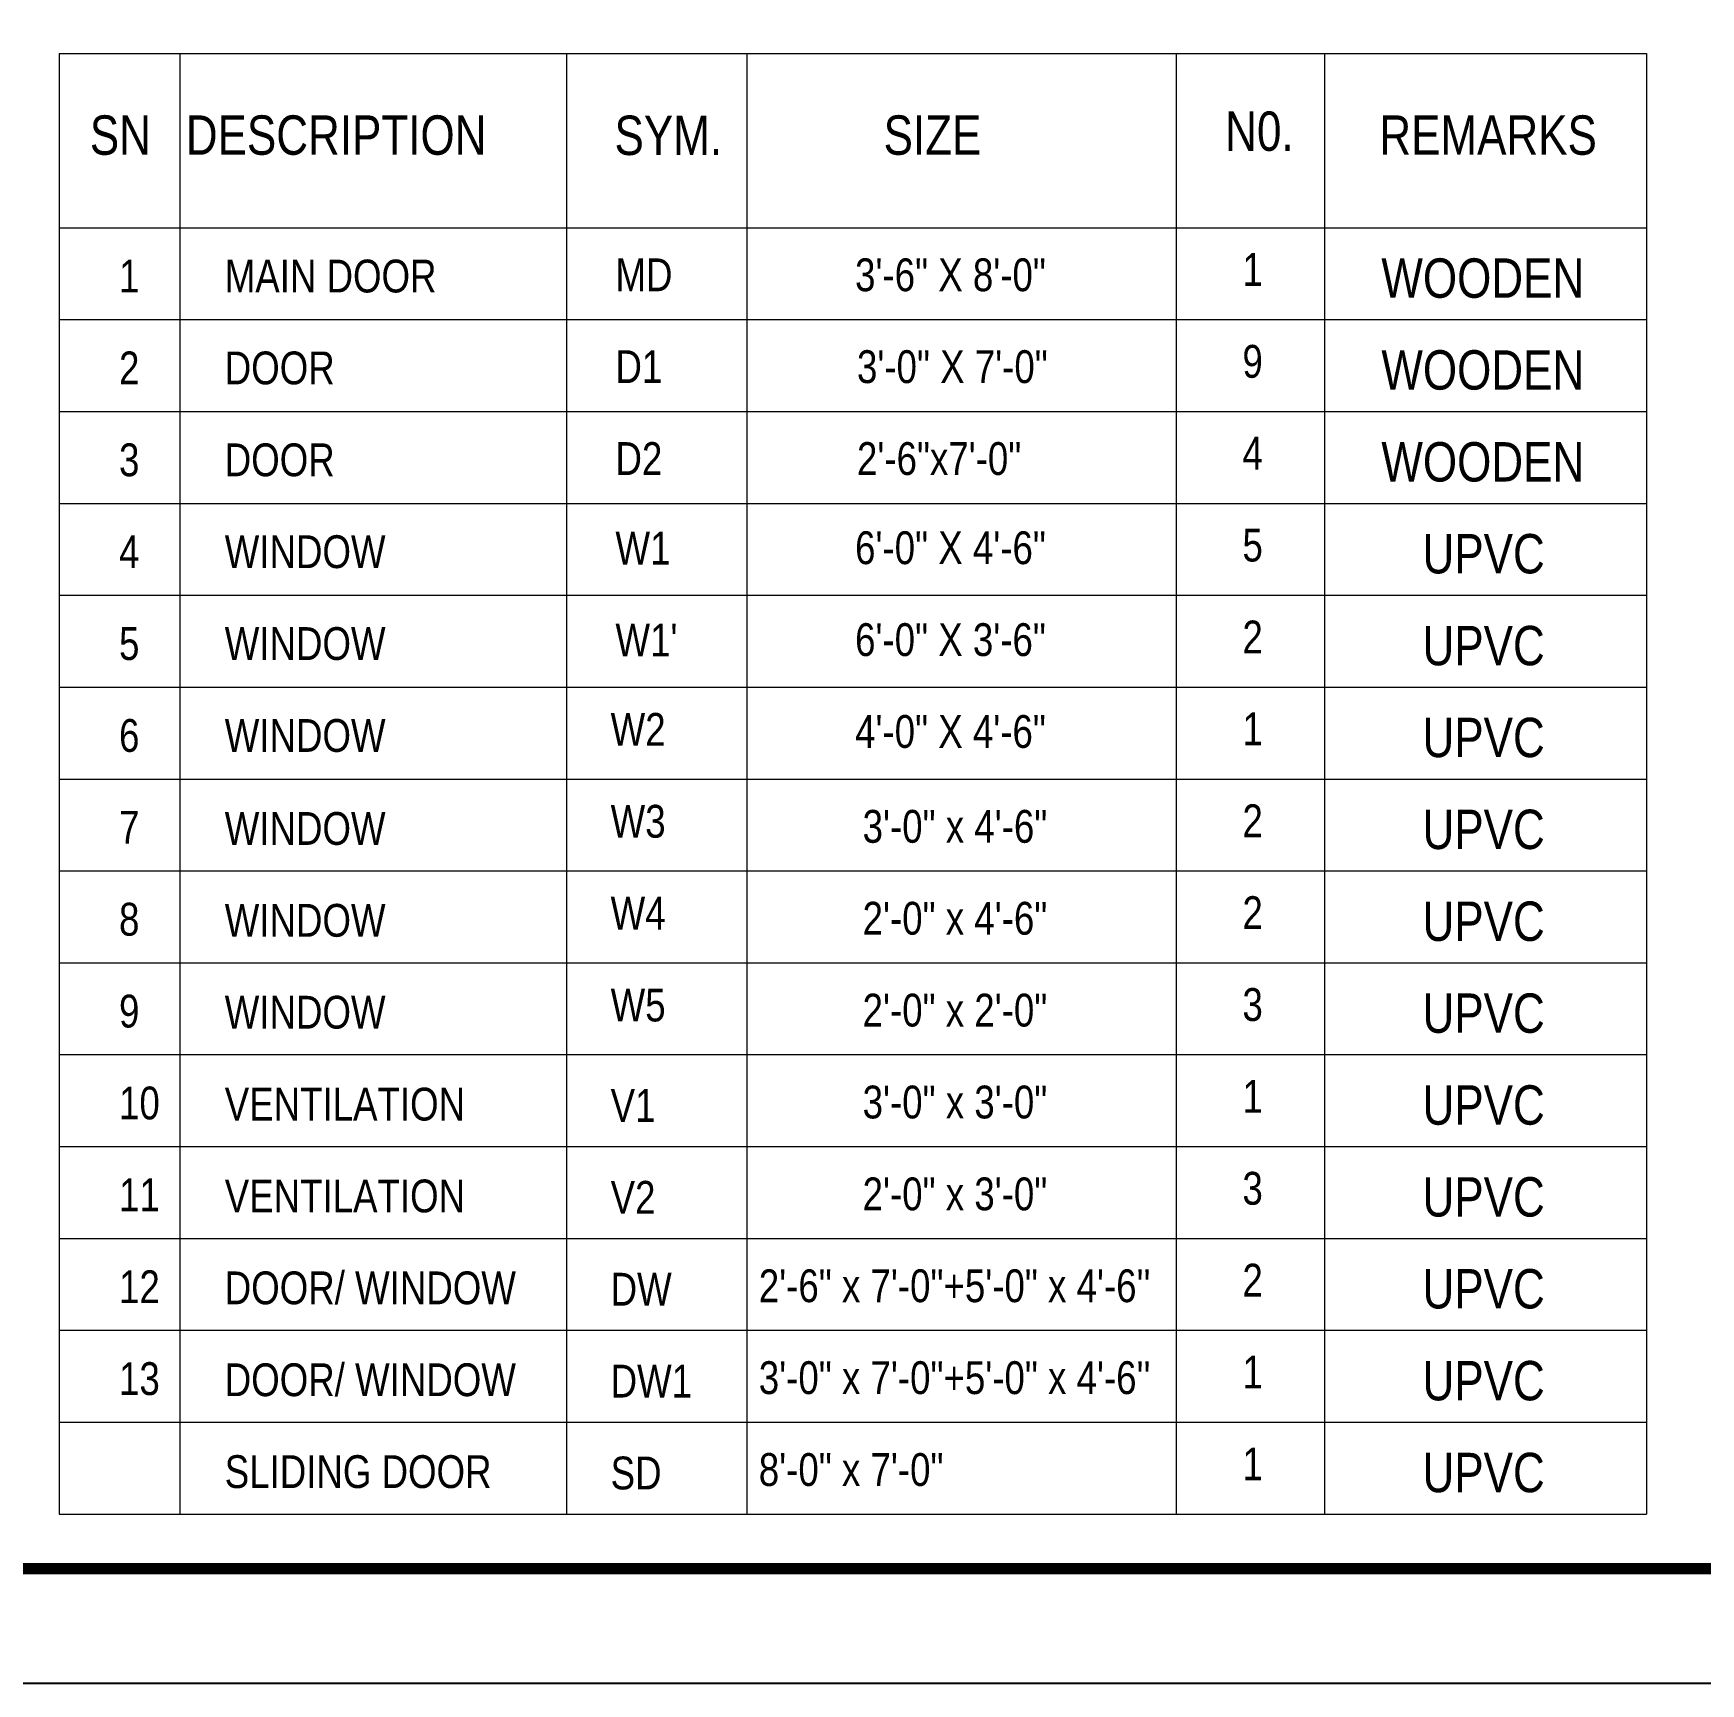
# Model space of a CAD drawing. Header units: inches. Extents: x 137851 to 141026, y -21374 to -19129.
# Drawn here: x 139789 to 140485, y -21374 to -20684 of the extents above; entities that cross this region are included whole.
import ezdxf

# ---------------------------------------------------------------- set-up
doc = ezdxf.new("R2010")
doc.units = ezdxf.units.IN
doc.header["$LTSCALE"] = 0.5
doc.header["$MEASUREMENT"] = 0
doc.layers.add('annotate', color=7, linetype='Continuous', lineweight=9)
doc.styles.add('DIM', font='arial.ttf', dxfattribs={"width": 0.8})

msp = doc.modelspace()

# ---------------------------------------------------------------- linework, layer by layer
msp.add_lwpolyline([(137851.27, -21373.73), (137851.27, -19128.69), (141026.08, -19128.69), (141026.08, -21373.73)], close=True)
at = {"const_width": 4.8}
msp.add_lwpolyline([(140978.08, -21325.73), (140978.08, -19176.69), (137995.27, -19176.69), (137995.27, -21325.73)], close=True, dxfattribs=at)
at = {"layer": 'annotate'}
for p, q in [((139799.52, -20692.86), (139799.52, -21302.9)), ((139799.52, -20692.86), (140462.77, -20692.86)), ((139850.06, -20692.86), (139850.06, -21302.9)), ((140011.58, -20692.86), (140011.58, -21302.9)), ((140086.85, -20692.86), (140086.85, -21302.9)), ((140266.28, -20692.86), (140266.28, -21302.9)), ((140328.33, -20692.86), (140328.33, -21302.9)), ((140462.77, -20692.86), (140462.77, -21302.9)), ((139799.52, -20765.61), (140462.77, -20765.61)), ((139799.52, -20803.99), (140462.77, -20803.99)), ((139799.52, -20842.37), (140462.77, -20842.37)), ((139799.52, -20880.74), (140462.77, -20880.74)), ((139799.52, -20919.12), (140462.77, -20919.12)), ((139799.52, -20957.5), (140462.77, -20957.5)), ((139799.52, -20995.88), (140462.77, -20995.88)), ((139799.52, -21034.26), (140462.77, -21034.26)), ((139799.52, -21072.63), (140462.77, -21072.63)), ((139799.52, -21111.01), (140462.77, -21111.01)), ((139799.52, -21149.39), (140462.77, -21149.39)), ((139799.52, -21187.77), (140462.77, -21187.77)), ((139799.52, -21226.14), (140462.77, -21226.14)), ((139799.52, -21264.52), (140462.77, -21264.52)), ((139799.52, -21302.9), (140462.77, -21302.9))]:
    msp.add_line(p, q, dxfattribs=at)

# ---------------------------------------------------------------- texts
at = {"layer": 'annotate', "style": 'DIM'}
for s, insert, char_height, attachment_point in [('{\\fArial|b0|i0|c0|p34;N0.}', (140286.79, -20717.06), 16.4476, 1), ('{\\fArial|b0|i0|c0|p34;SN}', (139812.4, -20718.69), 16.4476, 1), ('{\\fArial|b0|i0|c0|p34;DESCRIPTION}', (139852.5, -20718.69), 16.4476, 1), ('{\\fArial|b0|i0|c0|p34;SYM.}', (140031.63, -20718.79), 16.4476, 1), ('{\\fArial|b0|i0|c0|p34;SIZE}', (140144.06, -20718.69), 16.4476, 1), ('{\\fArial|b0|i0|c0|p34;REMARKS}', (140351.2, -20718.69), 16.4476, 1), ('{\\fArial|b0|i0|c0|p34;1}', (139824.6, -20778.94), 13.7063, 1), ('MAIN DOOR ', (139868.76, -20778.94), 13.706, 1), ('MD', (140032.02, -20778.42), 13.706, 1), ('3\'-6" X 8\'-0"', (140132.14, -20778.42), 13.7063, 1), ('1', (140293.99, -20776.2), 13.71, 1), ('{\\fArial|b0|i0|c0|p34;WOODEN}', (140352.04, -20778.42), 16.4476, 1), ('9', (140293.99, -20814.57), 13.71, 1), ('{\\fArial|b0|i0|c0|p34;2}', (139824.6, -20817.32), 13.7063, 1), ('{\\fArial|b0|i0|c0|p34;DOOR }', (139868.76, -20817.32), 13.7063, 1), ('D1', (140032.02, -20816.79), 13.706, 1), ('3\'-0" X 7\'-0"', (140132.93, -20816.79), 13.7063, 1), ('{\\fArial|b0|i0|c0|p34;WOODEN}', (140352.04, -20816.79), 16.4476, 1), ('{\\fArial|b0|i0|c0|p34;3}', (139824.6, -20855.7), 13.7063, 1), ('{\\fArial|b0|i0|c0|p34;DOOR }', (139868.76, -20855.7), 13.7063, 1), ('D2', (140032.02, -20855.17), 13.706, 1), ('2\'-6"x7\'-0"', (140132.93, -20855.17), 13.7063, 1), ('{\\fArial|b0|i0|c0|p34;WOODEN}', (140352.04, -20855.17), 16.4476, 1), ('6\'-0" X 4\'-6"', (140132.14, -20906.32), 13.7063, 7), ('5', (140293.99, -20891.33), 13.71, 1), ('{\\fArial|b0|i0|c0|p34;4}', (139824.6, -20894.07), 13.7063, 1), ('WINDOW ', (139868.76, -20894.07), 13.706, 1), ('W1', (140032.02, -20906.32), 13.706, 7), ('UPVC', (140369.24, -20893.55), 16.448, 1), ('{\\fArial|b0|i0|c0|p34;5}', (139824.6, -20932.45), 13.7063, 1), ('WINDOW ', (139868.76, -20932.45), 13.706, 1), ("W1'", (140032.02, -20944.7), 13.706, 7), ('6\'-0" X 3\'-6"', (140132.14, -20944.7), 13.7063, 7), ('2', (140293.99, -20929.71), 13.71, 1), ('UPVC', (140369.24, -20931.93), 16.448, 1), ('W2', (140030, -20968.3), 13.706, 1), ('4\'-0" X 4\'-6"', (140132.14, -20983.07), 13.7063, 7), ('{\\fArial|b0|i0|c0|p34;1}', (140293.99, -20968.08), 13.7063, 1), ('{\\fArial|b0|i0|c0|p34;6}', (139824.6, -20970.83), 13.7063, 1), ('WINDOW ', (139868.76, -20970.83), 13.706, 1), ('UPVC', (140369.24, -20970.3), 16.448, 1), ('{\\fArial|b0|i0|c0|p34;WINDOW}', (139868.76, -21009.67), 13.7063, 1), ('W3', (140030, -21006.68), 13.706, 1), ('3\'-0" x 4\'-6"', (140135.29, -21008.8), 13.7063, 1), ('2', (140293.99, -21006.46), 13.71, 1), ('UPVC', (140369.24, -21008.68), 16.448, 1), ('W4', (140030, -21045.06), 13.706, 1), ('2', (140293.99, -21044.84), 13.71, 1), ('{\\fArial|b0|i0|c0|p34;WINDOW}', (139868.76, -21048.05), 13.7063, 1), ('2\'-0" x 4\'-6"', (140135.29, -21047.18), 13.7063, 1), ('UPVC', (140369.24, -21047.06), 16.448, 1), ('{\\fArial|b0|i0|c0|p34;WINDOW}', (139868.76, -21086.43), 13.7063, 1), ('W5', (140030, -21083.43), 13.706, 1), ('2\'-0" x 2\'-0"', (140135.29, -21085.56), 13.7063, 1), ('3', (140293.99, -21083.22), 13.71, 1), ('UPVC', (140369.24, -21085.44), 16.448, 1), ('{\\fArial|b0|i0|c0|p34;VENTILATION}', (139868.76, -21124.81), 13.7063, 1), ('{\\fArial|b0|i0|c0|p34;V1}', (140030, -21125.38), 13.7063, 1), ('3\'-0" x 3\'-0"', (140135.29, -21123.94), 13.7063, 1), ('UPVC', (140369.24, -21123.81), 16.448, 1), ('{\\fArial|b0|i0|c0|p34;VENTILATION}', (139868.76, -21163.18), 13.7063, 1), ('V2', (140030, -21163.76), 13.706, 1), ('2\'-0" x 3\'-0"', (140135.29, -21162.31), 13.7063, 1), ('3', (140293.99, -21159.97), 13.71, 1), ('UPVC', (140369.24, -21162.19), 16.448, 1), ('2', (140293.99, -21198.35), 13.71, 1), ('DOOR/ WINDOW', (139868.76, -21201.56), 13.7063, 1), ('DW', (140030, -21202.13), 13.706, 1), ('2\'-6" x 7\'-0"+5\'-0" x 4\'-6\'\'', (140091.91, -21200.69), 13.7063, 1), ('UPVC', (140369.24, -21200.57), 16.448, 1), ('DOOR/ WINDOW', (139868.76, -21239.94), 13.7063, 1), ('DW1', (140030, -21240.51), 13.706, 1), ('3\'-0" x 7\'-0"+5\'-0" x 4\'-6\'\'', (140091.91, -21239.07), 13.7063, 1), ('1', (140293.99, -21236.73), 13.71, 1), ('UPVC', (140369.24, -21238.95), 16.448, 1), ('1', (140293.99, -21275.11), 13.71, 1), ('SLIDING DOOR', (139868.76, -21278.32), 13.7063, 1), ('SD', (140030, -21278.89), 13.706, 1), ('8\'-0" x 7\'-0"', (140091.91, -21277.45), 13.7063, 1), ('UPVC', (140369.24, -21277.32), 16.448, 1)]:
    msp.add_mtext(s, dxfattribs=dict(at, insert=insert, char_height=char_height, attachment_point=attachment_point))
at = {"layer": 'annotate', "attachment_point": 1, "style": 'DIM'}
for s, insert, char_height, width in [('4', (140293.99, -20852.95), 13.71, 14.5627), ('{\\fArial|b0|i0|c0|p34;7}', (139824.6, -21009.21), 13.7063, 1.5039), ('8', (139824.6, -21047.58), 13.71, 1.5039), ('9', (139824.6, -21085.96), 13.71, 1.5039), ('1', (140293.99, -21121.6), 13.71, 0.5893), ('10', (139824.6, -21124.34), 13.706, 1.5039), ('11', (139824.6, -21162.72), 13.706, 1.5039), ('12', (139824.6, -21201.09), 13.706, 1.5039), ('13', (139824.6, -21239.47), 13.706, 1.5039)]:
    msp.add_mtext(s, dxfattribs=dict(at, insert=insert, char_height=char_height, width=width))

doc.saveas('drawing.dxf')
